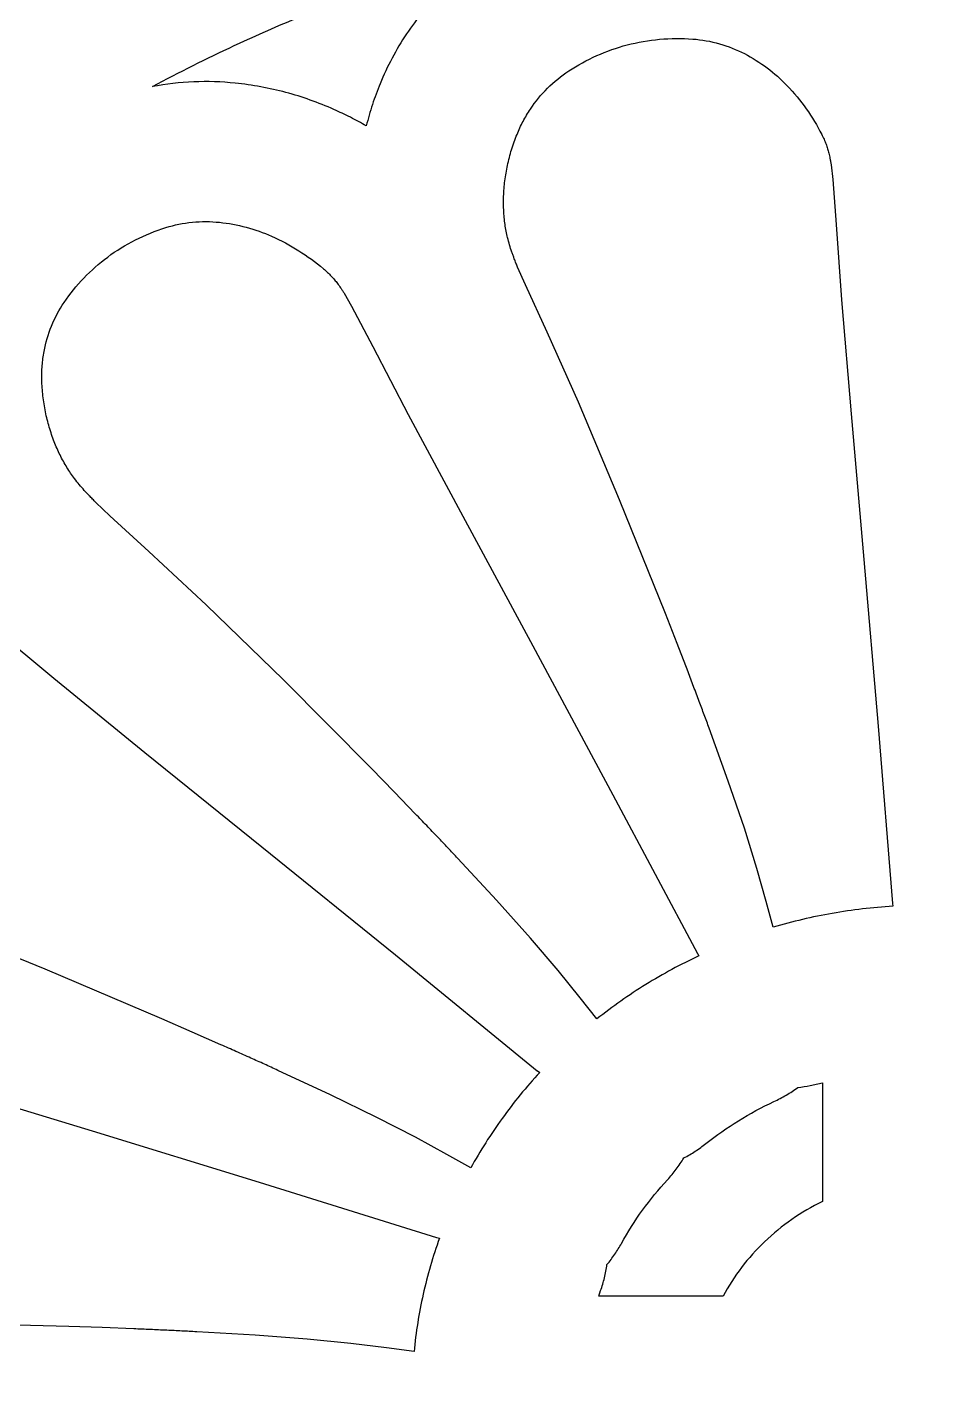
# Model space of a CAD drawing. Header units: centimetres. Extents: x -8.1 to 6.6, y -14.5 to 14.
# Drawn here: x -3.198 to -0.754, y -7.504 to -3.802 of the extents above; entities that cross this region are included whole.
import ezdxf

# ---------------------------------------------------------------- set-up
doc = ezdxf.new("R2010")
doc.units = ezdxf.units.CM
doc.header["$MEASUREMENT"] = 0
doc.layers.add('layer 1', color=7, linetype='Continuous')

msp = doc.modelspace()

# ---------------------------------------------------------------- linework, layer by layer
at = {"layer": 'layer 1', "color": 242}
for points, knots in [([(-8.06124, -0.54364), (-8.06124, -0.54364), (-8.06124, -14.49722), (-8.06124, -14.49722), (-8.06124, -14.49722), (-8.06124, -14.49722), (6.55309, -14.49722), (6.55309, -14.49722), (6.55309, -14.49722), (6.55309, -14.49722), (6.55309, -0.54364), (6.55309, -0.54364), (6.55309, -0.54364), (6.55309, -0.54364), (-8.06124, -0.54364), (-8.06124, -0.54364)], [0, 0, 0, 0, 0.2, 0.2, 0.2, 0.2, 0.4, 0.4, 0.4, 0.4, 0.6, 0.6, 0.6, 0.6, 1, 1, 1, 1]), ([(-1.93248, -3.59453), (-2.09362, -3.63848), (-2.25214, -3.69151), (-2.40729, -3.75334), (-2.40729, -3.75334), (-2.56126, -3.81472), (-2.7116, -3.8848), (-2.8576, -3.96326), (-2.8576, -3.96326), (-2.82058, -3.95631), (-2.78312, -3.95204), (-2.7455, -3.95048), (-2.7455, -3.95048), (-2.70783, -3.94891), (-2.67009, -3.95006), (-2.63258, -3.95392), (-2.63258, -3.95392), (-2.58618, -3.9587), (-2.54023, -3.96714), (-2.49516, -3.97917), (-2.49516, -3.97917), (-2.45044, -3.99111), (-2.40675, -4.0066), (-2.36449, -4.02549), (-2.36449, -4.02549), (-2.34947, -4.0322), (-2.33461, -4.0393), (-2.31993, -4.04674), (-2.31993, -4.04674), (-2.30531, -4.05416), (-2.29086, -4.06194), (-2.27663, -4.07007), (-2.27663, -4.07007), (-2.27172, -4.05058), (-2.26613, -4.03128), (-2.25986, -4.01219), (-2.25986, -4.01219), (-2.25358, -3.99302), (-2.24662, -3.97408), (-2.23902, -3.9554), (-2.23902, -3.9554), (-2.22942, -3.93183), (-2.21863, -3.90876), (-2.20671, -3.88629), (-2.20671, -3.88629), (-2.1947, -3.86364), (-2.18155, -3.8416), (-2.16734, -3.82027), (-2.16734, -3.82027), (-2.13963, -3.77868), (-2.10782, -3.73999), (-2.07238, -3.70478), (-2.07238, -3.70478), (-2.03627, -3.66889), (-1.99672, -3.63666), (-1.95429, -3.60854), (-1.95429, -3.60854), (-1.95069, -3.60616), (-1.94707, -3.6038), (-1.94344, -3.60147), (-1.94344, -3.60147), (-1.9398, -3.59913), (-1.93615, -3.59681), (-1.93248, -3.59453)], [0, 0, 0, 0, 0.0588235, 0.0588235, 0.0588235, 0.0588235, 0.1176471, 0.1176471, 0.1176471, 0.1176471, 0.1764706, 0.1764706, 0.1764706, 0.1764706, 0.2352941, 0.2352941, 0.2352941, 0.2352941, 0.2941176, 0.2941176, 0.2941176, 0.2941176, 0.3529412, 0.3529412, 0.3529412, 0.3529412, 0.4117647, 0.4117647, 0.4117647, 0.4117647, 0.4705882, 0.4705882, 0.4705882, 0.4705882, 0.5294118, 0.5294118, 0.5294118, 0.5294118, 0.5882353, 0.5882353, 0.5882353, 0.5882353, 0.6470588, 0.6470588, 0.6470588, 0.6470588, 0.7058824, 0.7058824, 0.7058824, 0.7058824, 0.7647059, 0.7647059, 0.7647059, 0.7647059, 0.8235294, 0.8235294, 0.8235294, 0.8235294, 0.8823529, 0.8823529, 0.8823529, 0.8823529, 1, 1, 1, 1]), ([(-0.84597, -6.19058), (-0.84597, -6.19058), (-0.84723, -6.1833), (-0.84723, -6.1833), (-0.84723, -6.1833), (-0.84723, -6.1833), (-0.84729, -6.18284), (-0.84729, -6.18284), (-0.84729, -6.18284), (-0.84729, -6.18284), (-0.88604, -5.70082), (-0.88604, -5.70082), (-0.88604, -5.70082), (-0.88604, -5.70082), (-0.92487, -5.24793), (-0.92487, -5.24793), (-0.92487, -5.24793), (-0.92487, -5.24793), (-0.95943, -4.85257), (-0.95943, -4.85257), (-0.95943, -4.85257), (-0.95943, -4.85257), (-0.98532, -4.54309), (-0.98532, -4.54309), (-0.98532, -4.54309), (-0.98532, -4.54309), (-1.00011, -4.3379), (-1.00011, -4.3379), (-1.00011, -4.3379), (-1.00011, -4.3379), (-1.00918, -4.21551), (-1.00918, -4.21551), (-1.00918, -4.21551), (-1.00918, -4.21551), (-1.01384, -4.17553), (-1.01384, -4.17553), (-1.01384, -4.17553), (-1.01427, -4.17262), (-1.01472, -4.16974), (-1.01521, -4.16684), (-1.01521, -4.16684), (-1.0157, -4.16396), (-1.01622, -4.16108), (-1.01678, -4.1582), (-1.01678, -4.1582), (-1.01721, -4.15589), (-1.01769, -4.1536), (-1.01819, -4.1513), (-1.01819, -4.1513), (-1.0187, -4.14901), (-1.01923, -4.14672), (-1.01979, -4.14444), (-1.01979, -4.14444), (-1.02082, -4.14027), (-1.02198, -4.13611), (-1.02326, -4.13201), (-1.02326, -4.13201), (-1.02455, -4.12789), (-1.02596, -4.12381), (-1.0275, -4.11977), (-1.0275, -4.11977), (-1.02922, -4.11526), (-1.03105, -4.11079), (-1.033, -4.10637), (-1.033, -4.10637), (-1.03497, -4.10193), (-1.03705, -4.09755), (-1.03925, -4.09323), (-1.03925, -4.09323), (-1.05153, -4.06905), (-1.06559, -4.04582), (-1.0813, -4.02372), (-1.0813, -4.02372), (-1.09721, -4.00132), (-1.11472, -3.98011), (-1.13372, -3.96027), (-1.13372, -3.96027), (-1.15031, -3.94293), (-1.16831, -3.92698), (-1.18751, -3.9126), (-1.18751, -3.9126), (-1.20702, -3.898), (-1.22767, -3.88501), (-1.24929, -3.87375), (-1.24929, -3.87375), (-1.27092, -3.86248), (-1.29365, -3.85345), (-1.31713, -3.84678), (-1.31713, -3.84678), (-1.34084, -3.84007), (-1.36517, -3.83575), (-1.38977, -3.83393), (-1.38977, -3.83393), (-1.41968, -3.8317), (-1.44973, -3.83194), (-1.47959, -3.83465), (-1.47959, -3.83465), (-1.50938, -3.83734), (-1.53889, -3.8425), (-1.56783, -3.85005), (-1.56783, -3.85005), (-1.59617, -3.85745), (-1.62385, -3.86717), (-1.6506, -3.8791), (-1.6506, -3.8791), (-1.67705, -3.89088), (-1.70245, -3.90483), (-1.72658, -3.92082), (-1.72658, -3.92082), (-1.74729, -3.93455), (-1.7666, -3.95029), (-1.78423, -3.9678), (-1.78423, -3.9678), (-1.80153, -3.98499), (-1.81706, -4.00388), (-1.83058, -4.02418), (-1.83058, -4.02418), (-1.83783, -4.03506), (-1.84453, -4.04629), (-1.85065, -4.05784), (-1.85065, -4.05784), (-1.85673, -4.0693), (-1.86224, -4.08106), (-1.86713, -4.09307), (-1.86713, -4.09307), (-1.87269, -4.10674), (-1.87765, -4.12065), (-1.88198, -4.13475), (-1.88198, -4.13475), (-1.88628, -4.14879), (-1.88996, -4.16302), (-1.893, -4.17739), (-1.893, -4.17739), (-1.89592, -4.19122), (-1.89826, -4.20516), (-1.90002, -4.21918), (-1.90002, -4.21918), (-1.90178, -4.23317), (-1.90295, -4.24724), (-1.90354, -4.26134), (-1.90354, -4.26134), (-1.90407, -4.27416), (-1.90401, -4.28701), (-1.90336, -4.29983), (-1.90336, -4.29983), (-1.90272, -4.31267), (-1.90148, -4.32546), (-1.89966, -4.33818), (-1.89966, -4.33818), (-1.89881, -4.34414), (-1.8978, -4.35008), (-1.89665, -4.35599), (-1.89665, -4.35599), (-1.8955, -4.36191), (-1.8942, -4.3678), (-1.89275, -4.37366), (-1.89275, -4.37366), (-1.89111, -4.38026), (-1.88933, -4.38683), (-1.8874, -4.39334), (-1.8874, -4.39334), (-1.88547, -4.39988), (-1.88339, -4.40638), (-1.88117, -4.41283), (-1.88117, -4.41283), (-1.8801, -4.41594), (-1.87901, -4.41903), (-1.87788, -4.42213), (-1.87788, -4.42213), (-1.87676, -4.42522), (-1.87561, -4.4283), (-1.87443, -4.43137), (-1.87443, -4.43137), (-1.87297, -4.4352), (-1.87149, -4.43903), (-1.86997, -4.44283), (-1.86997, -4.44283), (-1.86846, -4.44665), (-1.86692, -4.45045), (-1.86535, -4.45424), (-1.86535, -4.45424), (-1.86535, -4.45424), (-1.84448, -4.50233), (-1.84448, -4.50233), (-1.84448, -4.50233), (-1.84448, -4.50233), (-1.78552, -4.63038), (-1.78552, -4.63038), (-1.78552, -4.63038), (-1.78552, -4.63038), (-1.70024, -4.82069), (-1.70024, -4.82069), (-1.70024, -4.82069), (-1.70024, -4.82069), (-1.58824, -5.08604), (-1.58824, -5.08604), (-1.58824, -5.08604), (-1.58824, -5.08604), (-1.46382, -5.39544), (-1.46382, -5.39544), (-1.46382, -5.39544), (-1.46382, -5.39544), (-1.4321, -5.47675), (-1.4321, -5.47675), (-1.4321, -5.47675), (-1.4321, -5.47675), (-1.40255, -5.55356), (-1.40255, -5.55356), (-1.40255, -5.55356), (-1.39744, -5.56695), (-1.39235, -5.58034), (-1.38726, -5.59373), (-1.38726, -5.59373), (-1.38219, -5.60713), (-1.37714, -5.62054), (-1.3721, -5.63394), (-1.3721, -5.63394), (-1.36753, -5.6461), (-1.36298, -5.65827), (-1.35844, -5.67044), (-1.35844, -5.67044), (-1.35392, -5.68261), (-1.3494, -5.69479), (-1.34491, -5.70697), (-1.34491, -5.70697), (-1.34491, -5.70697), (-1.29313, -5.85045), (-1.29313, -5.85045), (-1.29313, -5.85045), (-1.29313, -5.85045), (-1.24947, -5.97873), (-1.24947, -5.97873), (-1.24947, -5.97873), (-1.24947, -5.97873), (-1.21544, -6.08772), (-1.21544, -6.08772), (-1.21544, -6.08772), (-1.21544, -6.08772), (-1.18977, -6.17779), (-1.18977, -6.17779), (-1.18977, -6.17779), (-1.18977, -6.17779), (-1.17117, -6.24776), (-1.17117, -6.24776), (-1.17117, -6.24776), (-1.11839, -6.23209), (-1.06476, -6.21945), (-1.01052, -6.20992), (-1.01052, -6.20992), (-0.95609, -6.20034), (-0.90115, -6.19389), (-0.84597, -6.19058)], [0, 0, 0, 0, 0.015625, 0.015625, 0.015625, 0.015625, 0.03125, 0.03125, 0.03125, 0.03125, 0.046875, 0.046875, 0.046875, 0.046875, 0.0625, 0.0625, 0.0625, 0.0625, 0.078125, 0.078125, 0.078125, 0.078125, 0.09375, 0.09375, 0.09375, 0.09375, 0.109375, 0.109375, 0.109375, 0.109375, 0.125, 0.125, 0.125, 0.125, 0.140625, 0.140625, 0.140625, 0.140625, 0.15625, 0.15625, 0.15625, 0.15625, 0.171875, 0.171875, 0.171875, 0.171875, 0.1875, 0.1875, 0.1875, 0.1875, 0.203125, 0.203125, 0.203125, 0.203125, 0.21875, 0.21875, 0.21875, 0.21875, 0.234375, 0.234375, 0.234375, 0.234375, 0.25, 0.25, 0.25, 0.25, 0.265625, 0.265625, 0.265625, 0.265625, 0.28125, 0.28125, 0.28125, 0.28125, 0.296875, 0.296875, 0.296875, 0.296875, 0.3125, 0.3125, 0.3125, 0.3125, 0.328125, 0.328125, 0.328125, 0.328125, 0.34375, 0.34375, 0.34375, 0.34375, 0.359375, 0.359375, 0.359375, 0.359375, 0.375, 0.375, 0.375, 0.375, 0.390625, 0.390625, 0.390625, 0.390625, 0.40625, 0.40625, 0.40625, 0.40625, 0.421875, 0.421875, 0.421875, 0.421875, 0.4375, 0.4375, 0.4375, 0.4375, 0.453125, 0.453125, 0.453125, 0.453125, 0.46875, 0.46875, 0.46875, 0.46875, 0.484375, 0.484375, 0.484375, 0.484375, 0.5, 0.5, 0.5, 0.5, 0.515625, 0.515625, 0.515625, 0.515625, 0.53125, 0.53125, 0.53125, 0.53125, 0.546875, 0.546875, 0.546875, 0.546875, 0.5625, 0.5625, 0.5625, 0.5625, 0.578125, 0.578125, 0.578125, 0.578125, 0.59375, 0.59375, 0.59375, 0.59375, 0.609375, 0.609375, 0.609375, 0.609375, 0.625, 0.625, 0.625, 0.625, 0.640625, 0.640625, 0.640625, 0.640625, 0.65625, 0.65625, 0.65625, 0.65625, 0.671875, 0.671875, 0.671875, 0.671875, 0.6875, 0.6875, 0.6875, 0.6875, 0.703125, 0.703125, 0.703125, 0.703125, 0.71875, 0.71875, 0.71875, 0.71875, 0.734375, 0.734375, 0.734375, 0.734375, 0.75, 0.75, 0.75, 0.75, 0.765625, 0.765625, 0.765625, 0.765625, 0.78125, 0.78125, 0.78125, 0.78125, 0.796875, 0.796875, 0.796875, 0.796875, 0.8125, 0.8125, 0.8125, 0.8125, 0.828125, 0.828125, 0.828125, 0.828125, 0.84375, 0.84375, 0.84375, 0.84375, 0.859375, 0.859375, 0.859375, 0.859375, 0.875, 0.875, 0.875, 0.875, 0.890625, 0.890625, 0.890625, 0.890625, 0.90625, 0.90625, 0.90625, 0.90625, 0.921875, 0.921875, 0.921875, 0.921875, 0.9375, 0.9375, 0.9375, 0.9375, 0.953125, 0.953125, 0.953125, 0.953125, 0.96875, 0.96875, 0.96875, 0.96875, 1, 1, 1, 1]), ([(-1.37274, -6.32538), (-1.37274, -6.32538), (-1.37683, -6.31911), (-1.37683, -6.31911), (-1.37683, -6.31911), (-1.37683, -6.31911), (-1.37706, -6.31871), (-1.37706, -6.31871), (-1.37706, -6.31871), (-1.37706, -6.31871), (-1.60636, -5.88751), (-1.60636, -5.88751), (-1.60636, -5.88751), (-1.60636, -5.88751), (-1.82404, -5.48327), (-1.82404, -5.48327), (-1.82404, -5.48327), (-1.82404, -5.48327), (-2.01468, -5.1306), (-2.01468, -5.1306), (-2.01468, -5.1306), (-2.01468, -5.1306), (-2.16282, -4.85413), (-2.16282, -4.85413), (-2.16282, -4.85413), (-2.16282, -4.85413), (-2.25887, -4.66996), (-2.25887, -4.66996), (-2.25887, -4.66996), (-2.25887, -4.66996), (-2.31638, -4.56019), (-2.31638, -4.56019), (-2.31638, -4.56019), (-2.31638, -4.56019), (-2.33672, -4.52495), (-2.33672, -4.52495), (-2.33672, -4.52495), (-2.33829, -4.52243), (-2.33987, -4.51992), (-2.34148, -4.51745), (-2.34148, -4.51745), (-2.3431, -4.51495), (-2.34473, -4.51248), (-2.3464, -4.51002), (-2.3464, -4.51002), (-2.34773, -4.50805), (-2.34909, -4.5061), (-2.35047, -4.50417), (-2.35047, -4.50417), (-2.35186, -4.50223), (-2.35327, -4.50031), (-2.35471, -4.49841), (-2.35471, -4.49841), (-2.35734, -4.49493), (-2.36007, -4.49152), (-2.36291, -4.4882), (-2.36291, -4.4882), (-2.36575, -4.48486), (-2.36869, -4.4816), (-2.37173, -4.47843), (-2.37173, -4.47843), (-2.37513, -4.47489), (-2.37862, -4.47142), (-2.38219, -4.46806), (-2.38219, -4.46806), (-2.38579, -4.46468), (-2.38948, -4.46139), (-2.39325, -4.45819), (-2.39325, -4.45819), (-2.41431, -4.44033), (-2.43662, -4.42399), (-2.46, -4.4093), (-2.46, -4.4093), (-2.48368, -4.39443), (-2.50837, -4.38123), (-2.5339, -4.36982), (-2.5339, -4.36982), (-2.55619, -4.35985), (-2.57926, -4.35167), (-2.60286, -4.34537), (-2.60286, -4.34537), (-2.62664, -4.33903), (-2.6509, -4.33457), (-2.67539, -4.33205), (-2.67539, -4.33205), (-2.69991, -4.32952), (-2.72463, -4.32948), (-2.74916, -4.33191), (-2.74916, -4.33191), (-2.77359, -4.33434), (-2.79772, -4.33922), (-2.82117, -4.3465), (-2.82117, -4.3465), (-2.84969, -4.35535), (-2.87742, -4.36657), (-2.90407, -4.38004), (-2.90407, -4.38004), (-2.93038, -4.39334), (-2.95551, -4.40883), (-2.9792, -4.42636), (-2.9792, -4.42636), (-3.00241, -4.44353), (-3.0241, -4.46263), (-3.04408, -4.48345), (-3.04408, -4.48345), (-3.06374, -4.50395), (-3.0816, -4.5261), (-3.09746, -4.54966), (-3.09746, -4.54966), (-3.11108, -4.56988), (-3.12259, -4.59144), (-3.13182, -4.614), (-3.13182, -4.614), (-3.14093, -4.63627), (-3.14771, -4.65942), (-3.15206, -4.68309), (-3.15206, -4.68309), (-3.15439, -4.69578), (-3.15607, -4.70858), (-3.15709, -4.72145), (-3.15709, -4.72145), (-3.15811, -4.7343), (-3.15847, -4.74719), (-3.15816, -4.76007), (-3.15816, -4.76007), (-3.15782, -4.77473), (-3.15682, -4.78936), (-3.15516, -4.80393), (-3.15516, -4.80393), (-3.1535, -4.81852), (-3.15118, -4.83302), (-3.14821, -4.84741), (-3.14821, -4.84741), (-3.14537, -4.86125), (-3.14194, -4.87496), (-3.13794, -4.88852), (-3.13794, -4.88852), (-3.13394, -4.90213), (-3.12937, -4.91557), (-3.12426, -4.9288), (-3.12426, -4.9288), (-3.1196, -4.94085), (-3.1144, -4.95268), (-3.10867, -4.96426), (-3.10867, -4.96426), (-3.10291, -4.97591), (-3.09661, -4.9873), (-3.08983, -4.99839), (-3.08983, -4.99839), (-3.08665, -5.00359), (-3.08334, -5.0087), (-3.07991, -5.01374), (-3.07991, -5.01374), (-3.07646, -5.01879), (-3.0729, -5.02376), (-3.0692, -5.02864), (-3.0692, -5.02864), (-3.06504, -5.03414), (-3.06076, -5.03956), (-3.05636, -5.04488), (-3.05636, -5.04488), (-3.05195, -5.05022), (-3.04742, -5.05546), (-3.04278, -5.06061), (-3.04278, -5.06061), (-3.04054, -5.06308), (-3.03829, -5.06556), (-3.03601, -5.068), (-3.03601, -5.068), (-3.03373, -5.07044), (-3.03143, -5.07288), (-3.02911, -5.07529), (-3.02911, -5.07529), (-3.02622, -5.0783), (-3.02332, -5.08127), (-3.02039, -5.08425), (-3.02039, -5.08425), (-3.01746, -5.08722), (-3.01451, -5.09016), (-3.01155, -5.09309), (-3.01155, -5.09309), (-3.01155, -5.09309), (-2.97296, -5.12991), (-2.97296, -5.12991), (-2.97296, -5.12991), (-2.97296, -5.12991), (-2.86708, -5.2267), (-2.86708, -5.2267), (-2.86708, -5.2267), (-2.86708, -5.2267), (-2.71189, -5.37142), (-2.71189, -5.37142), (-2.71189, -5.37142), (-2.71189, -5.37142), (-2.50191, -5.57571), (-2.50191, -5.57571), (-2.50191, -5.57571), (-2.50191, -5.57571), (-2.26275, -5.81616), (-2.26275, -5.81616), (-2.26275, -5.81616), (-2.26275, -5.81616), (-2.2008, -5.87972), (-2.2008, -5.87972), (-2.2008, -5.87972), (-2.2008, -5.87972), (-2.14267, -5.9399), (-2.14267, -5.9399), (-2.14267, -5.9399), (-2.13258, -5.9504), (-2.12249, -5.96091), (-2.11243, -5.97144), (-2.11243, -5.97144), (-2.10236, -5.98197), (-2.0923, -5.9925), (-2.08226, -6.00306), (-2.08226, -6.00306), (-2.07316, -6.01262), (-2.06407, -6.02221), (-2.055, -6.03179), (-2.055, -6.03179), (-2.04593, -6.04139), (-2.03687, -6.05099), (-2.02783, -6.06061), (-2.02783, -6.06061), (-2.02783, -6.06061), (-1.9224, -6.17427), (-1.9224, -6.17427), (-1.9224, -6.17427), (-1.9224, -6.17427), (-1.83056, -6.27687), (-1.83056, -6.27687), (-1.83056, -6.27687), (-1.83056, -6.27687), (-1.75538, -6.36515), (-1.75538, -6.36515), (-1.75538, -6.36515), (-1.75538, -6.36515), (-1.69551, -6.43899), (-1.69551, -6.43899), (-1.69551, -6.43899), (-1.69551, -6.43899), (-1.65023, -6.49685), (-1.65023, -6.49685), (-1.65023, -6.49685), (-1.60777, -6.46312), (-1.56336, -6.43192), (-1.51722, -6.40341), (-1.51722, -6.40341), (-1.47063, -6.37461), (-1.42238, -6.34856), (-1.37274, -6.32538)], [0, 0, 0, 0, 0.015625, 0.015625, 0.015625, 0.015625, 0.03125, 0.03125, 0.03125, 0.03125, 0.046875, 0.046875, 0.046875, 0.046875, 0.0625, 0.0625, 0.0625, 0.0625, 0.078125, 0.078125, 0.078125, 0.078125, 0.09375, 0.09375, 0.09375, 0.09375, 0.109375, 0.109375, 0.109375, 0.109375, 0.125, 0.125, 0.125, 0.125, 0.140625, 0.140625, 0.140625, 0.140625, 0.15625, 0.15625, 0.15625, 0.15625, 0.171875, 0.171875, 0.171875, 0.171875, 0.1875, 0.1875, 0.1875, 0.1875, 0.203125, 0.203125, 0.203125, 0.203125, 0.21875, 0.21875, 0.21875, 0.21875, 0.234375, 0.234375, 0.234375, 0.234375, 0.25, 0.25, 0.25, 0.25, 0.265625, 0.265625, 0.265625, 0.265625, 0.28125, 0.28125, 0.28125, 0.28125, 0.296875, 0.296875, 0.296875, 0.296875, 0.3125, 0.3125, 0.3125, 0.3125, 0.328125, 0.328125, 0.328125, 0.328125, 0.34375, 0.34375, 0.34375, 0.34375, 0.359375, 0.359375, 0.359375, 0.359375, 0.375, 0.375, 0.375, 0.375, 0.390625, 0.390625, 0.390625, 0.390625, 0.40625, 0.40625, 0.40625, 0.40625, 0.421875, 0.421875, 0.421875, 0.421875, 0.4375, 0.4375, 0.4375, 0.4375, 0.453125, 0.453125, 0.453125, 0.453125, 0.46875, 0.46875, 0.46875, 0.46875, 0.484375, 0.484375, 0.484375, 0.484375, 0.5, 0.5, 0.5, 0.5, 0.515625, 0.515625, 0.515625, 0.515625, 0.53125, 0.53125, 0.53125, 0.53125, 0.546875, 0.546875, 0.546875, 0.546875, 0.5625, 0.5625, 0.5625, 0.5625, 0.578125, 0.578125, 0.578125, 0.578125, 0.59375, 0.59375, 0.59375, 0.59375, 0.609375, 0.609375, 0.609375, 0.609375, 0.625, 0.625, 0.625, 0.625, 0.640625, 0.640625, 0.640625, 0.640625, 0.65625, 0.65625, 0.65625, 0.65625, 0.671875, 0.671875, 0.671875, 0.671875, 0.6875, 0.6875, 0.6875, 0.6875, 0.703125, 0.703125, 0.703125, 0.703125, 0.71875, 0.71875, 0.71875, 0.71875, 0.734375, 0.734375, 0.734375, 0.734375, 0.75, 0.75, 0.75, 0.75, 0.765625, 0.765625, 0.765625, 0.765625, 0.78125, 0.78125, 0.78125, 0.78125, 0.796875, 0.796875, 0.796875, 0.796875, 0.8125, 0.8125, 0.8125, 0.8125, 0.828125, 0.828125, 0.828125, 0.828125, 0.84375, 0.84375, 0.84375, 0.84375, 0.859375, 0.859375, 0.859375, 0.859375, 0.875, 0.875, 0.875, 0.875, 0.890625, 0.890625, 0.890625, 0.890625, 0.90625, 0.90625, 0.90625, 0.90625, 0.921875, 0.921875, 0.921875, 0.921875, 0.9375, 0.9375, 0.9375, 0.9375, 0.953125, 0.953125, 0.953125, 0.953125, 0.96875, 0.96875, 0.96875, 0.96875, 1, 1, 1, 1]), ([(-1.80529, -6.6421), (-1.80529, -6.6421), (-1.81159, -6.6378), (-1.81159, -6.6378), (-1.81159, -6.6378), (-1.81159, -6.6378), (-1.81197, -6.63752), (-1.81197, -6.63752), (-1.81197, -6.63752), (-1.81197, -6.63752), (-2.19691, -6.32279), (-2.19691, -6.32279), (-2.19691, -6.32279), (-2.19691, -6.32279), (-2.56029, -6.02873), (-2.56029, -6.02873), (-2.56029, -6.02873), (-2.56029, -6.02873), (-2.87798, -5.77245), (-2.87798, -5.77245), (-2.87798, -5.77245), (-2.87798, -5.77245), (-3.12585, -5.57108), (-3.12585, -5.57108), (-3.12585, -5.57108), (-3.12585, -5.57108), (-3.28851, -5.43596), (-3.28851, -5.43596), (-3.28851, -5.43596), (-3.28851, -5.43596), (-3.3857, -5.35552), (-3.3857, -5.35552), (-3.3857, -5.35552), (-3.3857, -5.35552), (-3.41865, -5.33039), (-3.41865, -5.33039), (-3.41865, -5.33039), (-3.4211, -5.32863), (-3.42357, -5.32689), (-3.42605, -5.32519), (-3.42605, -5.32519), (-3.42855, -5.32348), (-3.43106, -5.32179), (-3.43357, -5.32012), (-3.43357, -5.32012), (-3.4356, -5.3188), (-3.43764, -5.31748), (-3.43969, -5.3162), (-3.43969, -5.3162), (-3.44176, -5.31492), (-3.44383, -5.31366), (-3.44592, -5.31242), (-3.44592, -5.31242), (-3.44975, -5.31017), (-3.45364, -5.30802), (-3.45759, -5.30598), (-3.45759, -5.30598), (-3.46156, -5.30394), (-3.46559, -5.302), (-3.46966, -5.30018), (-3.46966, -5.30018), (-3.47423, -5.29814), (-3.47884, -5.29622), (-3.4835, -5.29441), (-3.4835, -5.29441), (-3.48818, -5.2926), (-3.4929, -5.29091), (-3.49766, -5.28933), (-3.49766, -5.28933), (-3.5243, -5.28051), (-3.55152, -5.27355), (-3.57913, -5.26848), (-3.57913, -5.26848), (-3.60686, -5.26339), (-3.63491, -5.26022), (-3.66309, -5.259), (-3.66309, -5.259), (-3.6877, -5.25791), (-3.71235, -5.25879), (-3.73683, -5.26159), (-3.73683, -5.26159), (-3.76121, -5.26438), (-3.78533, -5.26911), (-3.80897, -5.27572), (-3.80897, -5.27572), (-3.83263, -5.28233), (-3.85555, -5.29134), (-3.87738, -5.30261), (-3.87738, -5.30261), (-3.89885, -5.3137), (-3.91911, -5.32698), (-3.93785, -5.34226), (-3.93785, -5.34226), (-3.96063, -5.36083), (-3.98177, -5.38133), (-4.00102, -5.40354), (-4.00102, -5.40354), (-4.01996, -5.42539), (-4.03695, -5.44887), (-4.0518, -5.47369), (-4.0518, -5.47369), (-4.06633, -5.498), (-4.0787, -5.52353), (-4.08878, -5.55), (-4.08878, -5.55), (-4.09874, -5.57619), (-4.10636, -5.6032), (-4.11156, -5.63074), (-4.11156, -5.63074), (-4.11602, -5.65438), (-4.118, -5.67842), (-4.11748, -5.70247), (-4.11748, -5.70247), (-4.11695, -5.72655), (-4.11392, -5.75049), (-4.10843, -5.77393), (-4.10843, -5.77393), (-4.10549, -5.78651), (-4.10191, -5.79893), (-4.0977, -5.81114), (-4.0977, -5.81114), (-4.09348, -5.82343), (-4.08862, -5.83549), (-4.08317, -5.84728), (-4.08317, -5.84728), (-4.07697, -5.8607), (-4.07019, -5.87384), (-4.06283, -5.88665), (-4.06283, -5.88665), (-4.05541, -5.89956), (-4.04744, -5.91214), (-4.03893, -5.92435), (-4.03893, -5.92435), (-4.03074, -5.93609), (-4.02207, -5.9475), (-4.01296, -5.95856), (-4.01296, -5.95856), (-4.00378, -5.96969), (-3.99416, -5.98044), (-3.98411, -5.9908), (-3.98411, -5.9908), (-3.97497, -6.00023), (-3.96542, -6.00926), (-3.9555, -6.01786), (-3.9555, -6.01786), (-3.94548, -6.02653), (-3.93509, -6.03476), (-3.92437, -6.04253), (-3.92437, -6.04253), (-3.91935, -6.04617), (-3.91424, -6.04969), (-3.90904, -6.05309), (-3.90904, -6.05309), (-3.90383, -6.05651), (-3.89855, -6.05979), (-3.89317, -6.06296), (-3.89317, -6.06296), (-3.88712, -6.06652), (-3.88099, -6.06996), (-3.87479, -6.07327), (-3.87479, -6.07327), (-3.86857, -6.07659), (-3.86228, -6.07979), (-3.85593, -6.08285), (-3.85593, -6.08285), (-3.85287, -6.08432), (-3.84979, -6.08578), (-3.84671, -6.08721), (-3.84671, -6.08721), (-3.84362, -6.08864), (-3.84052, -6.09004), (-3.83741, -6.09143), (-3.83741, -6.09143), (-3.83354, -6.09314), (-3.82965, -6.09485), (-3.82575, -6.09652), (-3.82575, -6.09652), (-3.82186, -6.09819), (-3.81795, -6.09984), (-3.81403, -6.10147), (-3.81403, -6.10147), (-3.81403, -6.10147), (-3.7636, -6.1214), (-3.7636, -6.1214), (-3.7636, -6.1214), (-3.7636, -6.1214), (-3.62693, -6.17221), (-3.62693, -6.17221), (-3.62693, -6.17221), (-3.62693, -6.17221), (-3.42546, -6.2493), (-3.42546, -6.2493), (-3.42546, -6.2493), (-3.42546, -6.2493), (-3.14945, -6.36143), (-3.14945, -6.36143), (-3.14945, -6.36143), (-3.14945, -6.36143), (-2.83197, -6.49633), (-2.83197, -6.49633), (-2.83197, -6.49633), (-2.83197, -6.49633), (-2.74923, -6.53244), (-2.74923, -6.53244), (-2.74923, -6.53244), (-2.74923, -6.53244), (-2.67137, -6.56683), (-2.67137, -6.56683), (-2.67137, -6.56683), (-2.65782, -6.57286), (-2.64428, -6.57889), (-2.63076, -6.58495), (-2.63076, -6.58495), (-2.61723, -6.59099), (-2.60372, -6.59707), (-2.5902, -6.60315), (-2.5902, -6.60315), (-2.57796, -6.60867), (-2.56572, -6.61421), (-2.55348, -6.61975), (-2.55348, -6.61975), (-2.54125, -6.62531), (-2.52902, -6.63088), (-2.51681, -6.63646), (-2.51681, -6.63646), (-2.51681, -6.63646), (-2.37377, -6.70301), (-2.37377, -6.70301), (-2.37377, -6.70301), (-2.37377, -6.70301), (-2.24774, -6.7643), (-2.24774, -6.7643), (-2.24774, -6.7643), (-2.24774, -6.7643), (-2.14285, -6.81843), (-2.14285, -6.81843), (-2.14285, -6.81843), (-2.14285, -6.81843), (-2.05789, -6.8648), (-2.05789, -6.8648), (-2.05789, -6.8648), (-2.05789, -6.8648), (-1.99283, -6.90175), (-1.99283, -6.90175), (-1.99283, -6.90175), (-1.96715, -6.8551), (-1.93864, -6.81008), (-1.90747, -6.76691), (-1.90747, -6.76691), (-1.87596, -6.72329), (-1.84184, -6.6816), (-1.80529, -6.6421)], [0, 0, 0, 0, 0.015625, 0.015625, 0.015625, 0.015625, 0.03125, 0.03125, 0.03125, 0.03125, 0.046875, 0.046875, 0.046875, 0.046875, 0.0625, 0.0625, 0.0625, 0.0625, 0.078125, 0.078125, 0.078125, 0.078125, 0.09375, 0.09375, 0.09375, 0.09375, 0.109375, 0.109375, 0.109375, 0.109375, 0.125, 0.125, 0.125, 0.125, 0.140625, 0.140625, 0.140625, 0.140625, 0.15625, 0.15625, 0.15625, 0.15625, 0.171875, 0.171875, 0.171875, 0.171875, 0.1875, 0.1875, 0.1875, 0.1875, 0.203125, 0.203125, 0.203125, 0.203125, 0.21875, 0.21875, 0.21875, 0.21875, 0.234375, 0.234375, 0.234375, 0.234375, 0.25, 0.25, 0.25, 0.25, 0.265625, 0.265625, 0.265625, 0.265625, 0.28125, 0.28125, 0.28125, 0.28125, 0.296875, 0.296875, 0.296875, 0.296875, 0.3125, 0.3125, 0.3125, 0.3125, 0.328125, 0.328125, 0.328125, 0.328125, 0.34375, 0.34375, 0.34375, 0.34375, 0.359375, 0.359375, 0.359375, 0.359375, 0.375, 0.375, 0.375, 0.375, 0.390625, 0.390625, 0.390625, 0.390625, 0.40625, 0.40625, 0.40625, 0.40625, 0.421875, 0.421875, 0.421875, 0.421875, 0.4375, 0.4375, 0.4375, 0.4375, 0.453125, 0.453125, 0.453125, 0.453125, 0.46875, 0.46875, 0.46875, 0.46875, 0.484375, 0.484375, 0.484375, 0.484375, 0.5, 0.5, 0.5, 0.5, 0.515625, 0.515625, 0.515625, 0.515625, 0.53125, 0.53125, 0.53125, 0.53125, 0.546875, 0.546875, 0.546875, 0.546875, 0.5625, 0.5625, 0.5625, 0.5625, 0.578125, 0.578125, 0.578125, 0.578125, 0.59375, 0.59375, 0.59375, 0.59375, 0.609375, 0.609375, 0.609375, 0.609375, 0.625, 0.625, 0.625, 0.625, 0.640625, 0.640625, 0.640625, 0.640625, 0.65625, 0.65625, 0.65625, 0.65625, 0.671875, 0.671875, 0.671875, 0.671875, 0.6875, 0.6875, 0.6875, 0.6875, 0.703125, 0.703125, 0.703125, 0.703125, 0.71875, 0.71875, 0.71875, 0.71875, 0.734375, 0.734375, 0.734375, 0.734375, 0.75, 0.75, 0.75, 0.75, 0.765625, 0.765625, 0.765625, 0.765625, 0.78125, 0.78125, 0.78125, 0.78125, 0.796875, 0.796875, 0.796875, 0.796875, 0.8125, 0.8125, 0.8125, 0.8125, 0.828125, 0.828125, 0.828125, 0.828125, 0.84375, 0.84375, 0.84375, 0.84375, 0.859375, 0.859375, 0.859375, 0.859375, 0.875, 0.875, 0.875, 0.875, 0.890625, 0.890625, 0.890625, 0.890625, 0.90625, 0.90625, 0.90625, 0.90625, 0.921875, 0.921875, 0.921875, 0.921875, 0.9375, 0.9375, 0.9375, 0.9375, 0.953125, 0.953125, 0.953125, 0.953125, 0.96875, 0.96875, 0.96875, 0.96875, 1, 1, 1, 1]), ([(-2.07778, -7.09251), (-2.07778, -7.09251), (-2.08533, -7.09083), (-2.08533, -7.09083), (-2.08533, -7.09083), (-2.08533, -7.09083), (-2.0858, -7.0907), (-2.0858, -7.0907), (-2.0858, -7.0907), (-2.0858, -7.0907), (-2.56777, -6.94037), (-2.56777, -6.94037), (-2.56777, -6.94037), (-2.56777, -6.94037), (-3.02154, -6.80126), (-3.02154, -6.80126), (-3.02154, -6.80126), (-3.02154, -6.80126), (-3.41792, -6.68039), (-3.41792, -6.68039), (-3.41792, -6.68039), (-3.41792, -6.68039), (-3.72775, -6.58475), (-3.72775, -6.58475), (-3.72775, -6.58475), (-3.72775, -6.58475), (-3.93228, -6.51928), (-3.93228, -6.51928), (-3.93228, -6.51928), (-3.93228, -6.51928), (-4.05436, -6.48042), (-4.05436, -6.48042), (-4.05436, -6.48042), (-4.05436, -6.48042), (-4.09489, -6.46922), (-4.09489, -6.46922), (-4.09489, -6.46922), (-4.09786, -6.46849), (-4.10084, -6.46778), (-4.10382, -6.46712), (-4.10382, -6.46712), (-4.10681, -6.46644), (-4.1098, -6.4658), (-4.1128, -6.46518), (-4.1128, -6.46518), (-4.1152, -6.46468), (-4.11761, -6.46422), (-4.12003, -6.46378), (-4.12003, -6.46378), (-4.12245, -6.46335), (-4.12487, -6.46295), (-4.12729, -6.46257), (-4.12729, -6.46257), (-4.13174, -6.46188), (-4.1362, -6.46131), (-4.14068, -6.46088), (-4.14068, -6.46088), (-4.14516, -6.46043), (-4.14965, -6.46012), (-4.15415, -6.45992), (-4.15415, -6.45992), (-4.16422, -6.45949), (-4.1743, -6.45955), (-4.18437, -6.46011), (-4.18437, -6.46011), (-4.21253, -6.46168), (-4.24053, -6.46519), (-4.2682, -6.47061), (-4.2682, -6.47061), (-4.29574, -6.476), (-4.32286, -6.48329), (-4.34939, -6.49243), (-4.34939, -6.49243), (-4.37254, -6.50041), (-4.39502, -6.51024), (-4.41661, -6.52182), (-4.41661, -6.52182), (-4.43792, -6.53324), (-4.45827, -6.54638), (-4.47745, -6.56111), (-4.47745, -6.56111), (-4.49664, -6.57583), (-4.51421, -6.59254), (-4.52989, -6.61095), (-4.52989, -6.61095), (-4.54526, -6.629), (-4.55865, -6.64867), (-4.56981, -6.66959), (-4.56981, -6.66959), (-4.58339, -6.69505), (-4.59467, -6.72166), (-4.60352, -6.74912), (-4.60352, -6.74912), (-4.61228, -6.77632), (-4.61857, -6.80425), (-4.62232, -6.83259), (-4.62232, -6.83259), (-4.62599, -6.86035), (-4.62717, -6.88836), (-4.62586, -6.91633), (-4.62586, -6.91633), (-4.62455, -6.94433), (-4.62074, -6.97216), (-4.61448, -6.99949), (-4.61448, -6.99949), (-4.60911, -7.02297), (-4.60133, -7.04583), (-4.59126, -7.0677), (-4.59126, -7.0677), (-4.58105, -7.08989), (-4.56861, -7.11098), (-4.55412, -7.13064), (-4.55412, -7.13064), (-4.54635, -7.14119), (-4.53806, -7.15135), (-4.52929, -7.16108), (-4.52929, -7.16108), (-4.52044, -7.1709), (-4.5111, -7.18028), (-4.50133, -7.18919), (-4.50133, -7.18919), (-4.49022, -7.19933), (-4.47868, -7.20898), (-4.46674, -7.21814), (-4.46674, -7.21814), (-4.45471, -7.22736), (-4.44229, -7.23608), (-4.42952, -7.24425), (-4.42952, -7.24425), (-4.41724, -7.25212), (-4.40465, -7.2595), (-4.39178, -7.26638), (-4.39178, -7.26638), (-4.37885, -7.27331), (-4.36564, -7.27974), (-4.3522, -7.28565), (-4.3522, -7.28565), (-4.33997, -7.29103), (-4.32752, -7.29589), (-4.31487, -7.30022), (-4.31487, -7.30022), (-4.30216, -7.30456), (-4.28927, -7.30838), (-4.27625, -7.31165), (-4.27625, -7.31165), (-4.27014, -7.31318), (-4.264, -7.31456), (-4.25783, -7.31581), (-4.25783, -7.31581), (-4.25166, -7.31706), (-4.24545, -7.31817), (-4.23922, -7.31913), (-4.23922, -7.31913), (-4.2322, -7.32022), (-4.22515, -7.32116), (-4.21808, -7.32196), (-4.21808, -7.32196), (-4.21102, -7.32276), (-4.20392, -7.32341), (-4.19682, -7.32393), (-4.19682, -7.32393), (-4.18998, -7.32442), (-4.18313, -7.32481), (-4.17627, -7.32509), (-4.17627, -7.32509), (-4.16773, -7.32545), (-4.15918, -7.3257), (-4.15064, -7.32584), (-4.15064, -7.32584), (-4.15064, -7.32584), (-4.09605, -7.32586), (-4.09605, -7.32586), (-4.09605, -7.32586), (-4.09605, -7.32586), (-3.94939, -7.32294), (-3.94939, -7.32294), (-3.94939, -7.32294), (-3.94939, -7.32294), (-3.73231, -7.32066), (-3.73231, -7.32066), (-3.73231, -7.32066), (-3.73231, -7.32066), (-3.43229, -7.32357), (-3.43229, -7.32357), (-3.43229, -7.32357), (-3.43229, -7.32357), (-3.08483, -7.33238), (-3.08483, -7.33238), (-3.08483, -7.33238), (-3.08483, -7.33238), (-2.99389, -7.33555), (-2.99389, -7.33555), (-2.99389, -7.33555), (-2.99389, -7.33555), (-2.90814, -7.33892), (-2.90814, -7.33892), (-2.90814, -7.33892), (-2.89322, -7.33955), (-2.87829, -7.34018), (-2.86336, -7.34084), (-2.86336, -7.34084), (-2.84844, -7.3415), (-2.83351, -7.34217), (-2.81858, -7.34287), (-2.81858, -7.34287), (-2.80505, -7.3435), (-2.79152, -7.34414), (-2.77799, -7.34481), (-2.77799, -7.34481), (-2.76446, -7.34548), (-2.75093, -7.34616), (-2.7374, -7.34687), (-2.7374, -7.34687), (-2.7374, -7.34687), (-2.57854, -7.35617), (-2.57854, -7.35617), (-2.57854, -7.35617), (-2.57854, -7.35617), (-2.4375, -7.36681), (-2.4375, -7.36681), (-2.4375, -7.36681), (-2.4375, -7.36681), (-2.31886, -7.37856), (-2.31886, -7.37856), (-2.31886, -7.37856), (-2.31886, -7.37856), (-2.22176, -7.39041), (-2.22176, -7.39041), (-2.22176, -7.39041), (-2.22176, -7.39041), (-2.14682, -7.4008), (-2.14682, -7.4008), (-2.14682, -7.4008), (-2.14182, -7.34836), (-2.13354, -7.29628), (-2.12203, -7.24487), (-2.12203, -7.24487), (-2.11046, -7.19322), (-2.09568, -7.14233), (-2.07778, -7.09251)], [0, 0, 0, 0, 0.0163934, 0.0163934, 0.0163934, 0.0163934, 0.0327869, 0.0327869, 0.0327869, 0.0327869, 0.0491803, 0.0491803, 0.0491803, 0.0491803, 0.0655738, 0.0655738, 0.0655738, 0.0655738, 0.0819672, 0.0819672, 0.0819672, 0.0819672, 0.0983607, 0.0983607, 0.0983607, 0.0983607, 0.1147541, 0.1147541, 0.1147541, 0.1147541, 0.1311475, 0.1311475, 0.1311475, 0.1311475, 0.147541, 0.147541, 0.147541, 0.147541, 0.1639344, 0.1639344, 0.1639344, 0.1639344, 0.1803279, 0.1803279, 0.1803279, 0.1803279, 0.1967213, 0.1967213, 0.1967213, 0.1967213, 0.2131148, 0.2131148, 0.2131148, 0.2131148, 0.2295082, 0.2295082, 0.2295082, 0.2295082, 0.2459016, 0.2459016, 0.2459016, 0.2459016, 0.2622951, 0.2622951, 0.2622951, 0.2622951, 0.2786885, 0.2786885, 0.2786885, 0.2786885, 0.295082, 0.295082, 0.295082, 0.295082, 0.3114754, 0.3114754, 0.3114754, 0.3114754, 0.3278689, 0.3278689, 0.3278689, 0.3278689, 0.3442623, 0.3442623, 0.3442623, 0.3442623, 0.3606557, 0.3606557, 0.3606557, 0.3606557, 0.3770492, 0.3770492, 0.3770492, 0.3770492, 0.3934426, 0.3934426, 0.3934426, 0.3934426, 0.4098361, 0.4098361, 0.4098361, 0.4098361, 0.4262295, 0.4262295, 0.4262295, 0.4262295, 0.442623, 0.442623, 0.442623, 0.442623, 0.4590164, 0.4590164, 0.4590164, 0.4590164, 0.4754098, 0.4754098, 0.4754098, 0.4754098, 0.4918033, 0.4918033, 0.4918033, 0.4918033, 0.5081967, 0.5081967, 0.5081967, 0.5081967, 0.5245902, 0.5245902, 0.5245902, 0.5245902, 0.5409836, 0.5409836, 0.5409836, 0.5409836, 0.557377, 0.557377, 0.557377, 0.557377, 0.5737705, 0.5737705, 0.5737705, 0.5737705, 0.5901639, 0.5901639, 0.5901639, 0.5901639, 0.6065574, 0.6065574, 0.6065574, 0.6065574, 0.6229508, 0.6229508, 0.6229508, 0.6229508, 0.6393443, 0.6393443, 0.6393443, 0.6393443, 0.6557377, 0.6557377, 0.6557377, 0.6557377, 0.6721311, 0.6721311, 0.6721311, 0.6721311, 0.6885246, 0.6885246, 0.6885246, 0.6885246, 0.704918, 0.704918, 0.704918, 0.704918, 0.7213115, 0.7213115, 0.7213115, 0.7213115, 0.7377049, 0.7377049, 0.7377049, 0.7377049, 0.7540984, 0.7540984, 0.7540984, 0.7540984, 0.7704918, 0.7704918, 0.7704918, 0.7704918, 0.7868852, 0.7868852, 0.7868852, 0.7868852, 0.8032787, 0.8032787, 0.8032787, 0.8032787, 0.8196721, 0.8196721, 0.8196721, 0.8196721, 0.8360656, 0.8360656, 0.8360656, 0.8360656, 0.852459, 0.852459, 0.852459, 0.852459, 0.8688525, 0.8688525, 0.8688525, 0.8688525, 0.8852459, 0.8852459, 0.8852459, 0.8852459, 0.9016393, 0.9016393, 0.9016393, 0.9016393, 0.9180328, 0.9180328, 0.9180328, 0.9180328, 0.9344262, 0.9344262, 0.9344262, 0.9344262, 0.9508197, 0.9508197, 0.9508197, 0.9508197, 0.9672131, 0.9672131, 0.9672131, 0.9672131, 1, 1, 1, 1]), ([(-1.03751, -6.99304), (-1.03751, -6.99304), (-1.03751, -6.67007), (-1.03751, -6.67007), (-1.03751, -6.67007), (-1.04841, -6.67317), (-1.05944, -6.6758), (-1.07057, -6.67795), (-1.07057, -6.67795), (-1.08174, -6.6801), (-1.09299, -6.68176), (-1.10431, -6.68293), (-1.10431, -6.68293), (-1.11436, -6.69037), (-1.12479, -6.6973), (-1.13554, -6.70369), (-1.13554, -6.70369), (-1.14639, -6.71014), (-1.15755, -6.71604), (-1.16898, -6.72138), (-1.16898, -6.72138), (-1.20207, -6.73683), (-1.23422, -6.7542), (-1.26528, -6.77338), (-1.26528, -6.77338), (-1.29603, -6.79238), (-1.32563, -6.81318), (-1.35393, -6.83566), (-1.35393, -6.83566), (-1.36322, -6.84304), (-1.37285, -6.84997), (-1.3828, -6.85642), (-1.3828, -6.85642), (-1.39283, -6.86294), (-1.40316, -6.86896), (-1.41377, -6.8745), (-1.41377, -6.8745), (-1.42008, -6.88504), (-1.42692, -6.89524), (-1.43429, -6.90507), (-1.43429, -6.90507), (-1.44172, -6.91499), (-1.44966, -6.92452), (-1.45808, -6.93361), (-1.45808, -6.93361), (-1.48245, -6.95995), (-1.50518, -6.98773), (-1.52619, -7.01681), (-1.52619, -7.01681), (-1.54696, -7.04557), (-1.56596, -7.07558), (-1.58308, -7.10667), (-1.58308, -7.10667), (-1.5887, -7.11687), (-1.59481, -7.12679), (-1.60141, -7.13638), (-1.60141, -7.13638), (-1.60807, -7.14606), (-1.6152, -7.1554), (-1.62277, -7.16438), (-1.62277, -7.16438), (-1.62436, -7.17641), (-1.6266, -7.18836), (-1.62947, -7.20015), (-1.62947, -7.20015), (-1.63235, -7.212), (-1.63586, -7.22369), (-1.63998, -7.23516), (-1.63998, -7.23516), (-1.63998, -7.23516), (-1.64524, -7.25023), (-1.64524, -7.25023), (-1.64524, -7.25023), (-1.64524, -7.25023), (-1.30726, -7.25023), (-1.30726, -7.25023), (-1.30726, -7.25023), (-1.27773, -7.19529), (-1.23969, -7.14538), (-1.19455, -7.10234), (-1.19455, -7.10234), (-1.14812, -7.05807), (-1.09516, -7.0212), (-1.03751, -6.99304)], [0, 0, 0, 0, 0.0454545, 0.0454545, 0.0454545, 0.0454545, 0.0909091, 0.0909091, 0.0909091, 0.0909091, 0.1363636, 0.1363636, 0.1363636, 0.1363636, 0.1818182, 0.1818182, 0.1818182, 0.1818182, 0.2272727, 0.2272727, 0.2272727, 0.2272727, 0.2727273, 0.2727273, 0.2727273, 0.2727273, 0.3181818, 0.3181818, 0.3181818, 0.3181818, 0.3636364, 0.3636364, 0.3636364, 0.3636364, 0.4090909, 0.4090909, 0.4090909, 0.4090909, 0.4545455, 0.4545455, 0.4545455, 0.4545455, 0.5, 0.5, 0.5, 0.5, 0.5454545, 0.5454545, 0.5454545, 0.5454545, 0.5909091, 0.5909091, 0.5909091, 0.5909091, 0.6363636, 0.6363636, 0.6363636, 0.6363636, 0.6818182, 0.6818182, 0.6818182, 0.6818182, 0.7272727, 0.7272727, 0.7272727, 0.7272727, 0.7727273, 0.7727273, 0.7727273, 0.7727273, 0.8181818, 0.8181818, 0.8181818, 0.8181818, 0.8636364, 0.8636364, 0.8636364, 0.8636364, 0.9090909, 0.9090909, 0.9090909, 0.9090909, 1, 1, 1, 1])]:
    msp.add_open_spline(points, degree=3, knots=knots, dxfattribs=at)

doc.saveas('drawing.dxf')
